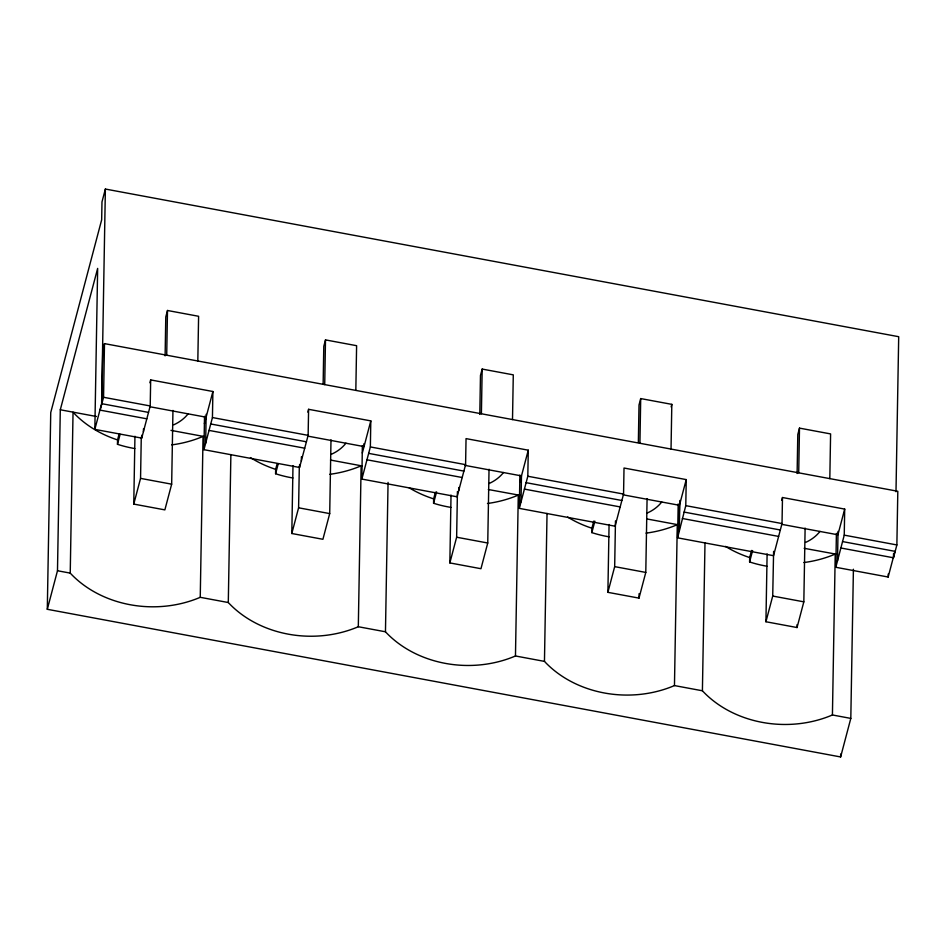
<?xml version="1.0" encoding="UTF-8"?>
<svg xmlns="http://www.w3.org/2000/svg" width="946" height="946" viewBox="0 0 946 946"><rect width="100%" height="100%" fill="white"/><g stroke="black" fill="none" stroke-linecap="round" stroke-linejoin="round"><path stroke-width="1.42" d="M853.41 569.244L850.809 718.404L840.627 756.954L47.3 609.295L50.741 412.551L101.671 219.779L101.979 201.9L105.373 189.046L898.7 336.705L895.992 491.754M47.3 609.295L57.481 570.745L60.296 409.772L97.651 268.404L94.837 429.378L141.723 438.104L150.213 405.964L150.674 379.914L212.897 391.502L212.436 417.553L203.946 449.681L299.551 467.478L308.136 435.361L308.597 409.311L370.808 420.887L370.359 446.938L361.869 479.078L457.095 496.804L465.586 464.663L466.047 438.613L528.27 450.19L527.809 476.252L519.319 508.38L615.077 526.201L623.556 494.072L624.017 468.022L686.24 479.598L685.779 505.649L677.596 537.836L773.532 555.692L782.023 523.564L782.484 497.513L844.695 509.09L844.246 535.14L835.815 567.281L888.164 577.025L894.951 551.329L842.543 541.573M850.809 718.404L832.421 714.975A103.729 85.814 1 0 1 702.405 690.781L674.463 685.578A103.729 85.814 1 0 1 544.458 661.384L515.464 655.98A103.729 85.814 1 0 1 385.46 631.786L358.309 626.737A103.729 85.814 1 0 1 228.293 602.531L200.245 597.316A103.729 85.814 1 0 1 70.229 573.11L73.043 412.22A103.729 85.814 1 0 0 117.552 439.914L117.481 444.301A103.729 85.814 1 0 0 134.805 448.558M94.837 429.378L101.624 403.67L105.373 189.046M148.522 412.397L101.849 403.706L102.783 350.055L104.486 343.623L897.813 491.281L896.867 544.943L893.473 557.785L840.852 547.994M146.819 418.818L100.158 410.138L103.552 397.285L104.486 343.623M172.952 410.422L171.664 484.175L164.864 509.882L133.764 504.088L134.947 436.236M133.764 504.088L140.552 478.38L141.273 437.087M141.723 438.104L141.782 435.207M143.425 431.672L143.473 428.775M165.112 355.862L165.786 316.922L167.489 310.489L198.601 316.283L197.82 360.994M166.709 355.211L167.489 310.489M200.245 597.316L203.047 436.413A103.729 85.814 1 0 1 171.711 444.88M203.946 449.681L204.525 416.335M205.649 443.26L206.157 414.289M228.293 602.531L230.883 454.565M292.917 477.99A103.729 85.814 1 0 1 275.582 473.745L275.664 469.346L277.166 463.658M330.994 439.843L329.705 513.595L322.917 539.291L291.806 533.509L292.988 465.645M291.806 533.509L298.593 507.801L299.314 466.496M299.551 467.478L299.598 464.533M301.348 461.069L301.419 456.729M323.142 383.828L323.792 346.331L325.495 339.898L356.607 345.692L355.826 390.402M324.715 384.62L325.495 339.898M358.309 626.737L361.124 465.834A103.729 85.814 1 0 1 329.811 474.301M361.869 479.078L362.353 445.708M363.974 443.662L363.914 446.571L307.58 436.082M385.46 631.786L388.061 482.389M450.946 507.387A103.729 85.814 1 0 1 433.575 503.26L433.646 498.861L435.408 492.216M489.035 469.251L487.746 543.004L480.958 568.712L449.847 562.917L451.029 495.065M449.847 562.917L456.634 537.222L457.438 491.494M458.798 490.371L458.845 487.474M479.799 414.431L480.473 375.491L482.176 369.07L513.288 374.853L512.507 419.563M481.396 413.78L482.176 369.07M515.464 655.98L518.278 495.089A103.729 85.814 1 0 1 487.474 503.485M519.319 508.38L519.898 475.034M521.01 501.959L521.471 475.897L465.042 465.397M544.458 661.384L547.036 513.418M609.165 536.843A103.729 85.814 1 0 1 591.841 532.61L591.912 528.223L593.792 521.104M647.076 498.672L645.787 572.425L638.999 598.12L607.888 592.338L609.07 524.486M607.888 592.338L614.675 566.63L615.479 520.903M638.349 442.503L639.011 404.994L640.702 398.573L671.814 404.356L671.033 449.078M639.922 443.284L640.702 398.573M638.999 598.12L639.07 593.698M674.463 685.578L677.277 524.687A103.729 85.814 1 0 1 646.023 533.142M677.596 537.836L678.187 503.958M678.992 531.356L679.441 505.306L686.24 479.598M679.287 531.416L679.831 500.481M702.405 690.781L704.995 542.815M766.922 566.216A103.729 85.814 1 0 1 749.599 561.948L749.681 557.561L751.562 550.442M805.117 528.081L803.828 601.833L797.04 627.541L765.929 621.747L767.111 553.895M765.929 621.747L772.716 596.051L773.615 551.352M797.111 473.497L797.797 434.545L799.488 428.124L830.6 433.918L829.819 478.629M798.708 472.834L799.488 428.124M797.04 627.541L797.088 624.597M832.421 714.975L835.223 554.084A103.729 85.814 1 0 1 803.852 562.551M835.815 567.281L836.406 533.414M837.506 560.86L838.026 531.404M840.627 756.954L840.675 754.021M888.164 577.025L888.211 574.08M893.473 557.785L893.556 553.445M117.552 439.914L119.054 434.226M117.481 444.301L120.118 434.32M149.917 382.775L150.674 379.914M204.407 423.631L212.897 391.502M275.582 473.745L278.23 463.753M307.84 412.16L308.597 409.311M362.33 453.016L370.808 420.887M433.575 503.26L436.591 491.825M519.78 482.33L528.27 450.19M591.841 532.61L594.857 521.199M671.14 406.934L671.814 404.356M749.599 561.948L752.614 550.548M781.739 500.304L782.484 497.513M844.695 509.09L837.908 534.797L781.526 524.297M103.552 397.285L150.213 405.964M212.436 417.553L308.136 435.361M370.359 446.938L465.586 464.663M527.809 476.252L623.556 494.072M685.779 505.649L782.023 523.564M844.246 535.14L896.867 544.943M149.669 406.697L206.098 417.198M623.284 494.853L679.441 505.306M210.733 423.974L306.445 441.794M368.656 453.37L463.895 471.096M526.118 482.673L621.865 500.493M684.088 512.082L780.332 529.997M209.042 430.406L304.742 448.215M366.965 459.791L462.192 477.517M524.415 489.106L620.162 506.926M682.385 518.503L778.629 536.417M60.296 409.772L96.433 416.5M170.978 430.371L204.135 436.544M330.521 460.063L362.212 465.964M488.337 489.52L520.312 495.397M646.733 518.916L678.365 524.805M804.159 548.302L836.299 554.202M140.552 478.38L171.664 484.175M298.593 507.801L329.705 513.595M456.634 537.222L487.746 543.004M614.675 566.63L645.787 572.425M772.716 596.051L803.828 601.833M57.481 570.745L70.229 573.11M819.981 531.416A39.803 32.933 1 0 1 805.566 542.425M661.762 501.971A39.803 32.933 1 0 1 647.348 512.98M503.485 472.503A39.803 32.933 1 0 1 489.07 483.524M345.94 443.189A39.803 32.933 1 0 1 331.526 454.198M188.124 413.816A39.803 32.933 1 0 1 173.697 424.825M749.681 557.561A103.729 85.814 1 0 1 725.476 546.386M591.912 528.223A103.729 85.814 1 0 1 567.6 517.036M433.646 498.861A103.729 85.814 1 0 1 408.92 487.639M275.664 469.346A103.729 85.814 1 0 1 250.454 457.58"/></g></svg>
